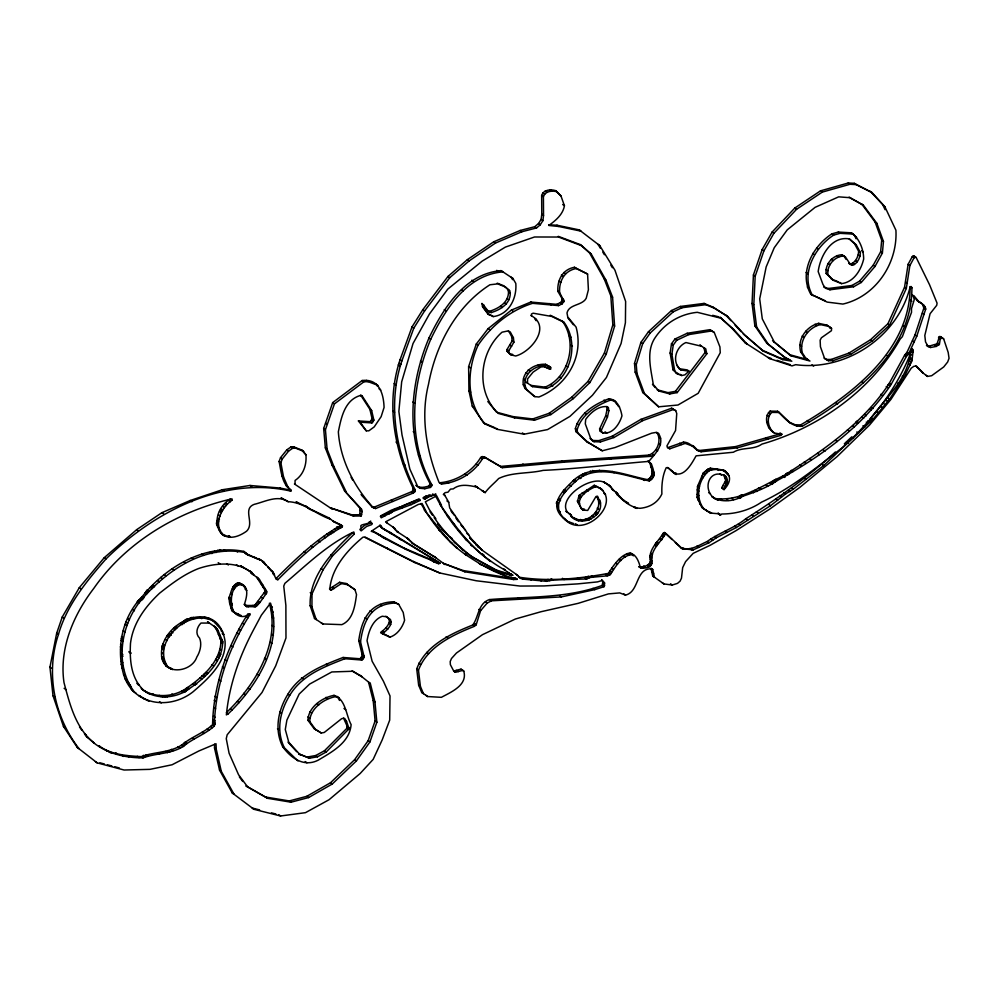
<?xml version="1.0" encoding="UTF-8"?>
<svg xmlns="http://www.w3.org/2000/svg" width="999" height="999" viewBox="0 0 999 999"><rect width="100%" height="100%" fill="white"/><g stroke="black" fill="none" stroke-linecap="round" stroke-linejoin="round"><path stroke-width="1.5" d="M788.948 422.14L795.117 424.725L800.574 424.962C851.323 395.092 910.101 351.348 910.151 286.576L911.912 287.837C911.862 352.61 853.084 396.353 802.334 426.223C791.495 427.422 784.465 417.819 777.547 411.238L770.067 411.138C763.311 417.17 767.045 429.095 774.45 433.054L781.867 434.228L780.681 435.414L737.312 447.864L701.123 451.748C694.33 450.299 691.333 442.095 683.428 442.132L668.056 447.527L669.817 448.788L685.189 443.394L694.193 446.703L698.601 451.223M310.177 605.731C308.803 576.273 332.467 551.685 352.422 532.842L354.195 534.103L332.492 555.881L323.027 569.892L312 593.918L311.938 606.992L316.233 619.58L314.473 618.319L310.177 605.731L311.938 606.992M100.499 746.927L98.739 745.666C110.976 754.732 126.623 755.806 141.346 756.618C154.408 751.748 169.88 752.859 182.118 744.755C191.408 736.9 203.559 733.066 212.575 724.75C213.361 685.726 226.823 646.915 247.952 613.786L249.713 615.047C228.584 648.176 215.122 686.987 214.335 726.011C205.045 734.49 192.607 738.486 183.092 746.565C170.904 754.12 155.894 753.059 143.107 757.879C125 757.854 106.993 753.708 92.682 742.032M228.222 713.835L226.373 714.884C229.27 685.027 239.285 656.793 253.247 630.369L261.376 615.172L270.517 603.109C283.341 644.005 256.968 686.151 228.222 713.835L226.448 712.574C255.045 685.102 280.594 643.98 269.38 603.209M574.325 518.031C586.55 525.724 604.982 509.065 596.628 496.59C610.963 511.213 582.979 530.244 570.691 516.033L576.086 519.293M702.622 508.104L708.016 511.563L701.748 507.28L697.027 497.29L697.514 486.426L703.271 473.026L707.754 469.243L710.464 468.256L723.313 470.042L727.135 473.938M704.382 509.365C694.617 498.513 698.064 478.908 709.515 470.504C724.537 466.271 737.162 475.724 724.025 489.635L721.827 487.837L725.724 480.382L723.688 474.862C729.72 477.947 727.085 485.214 723.588 489.098L724.025 489.635M385.839 616.246L388.673 618.481L389.473 620.691C388.898 625.886 384.465 629.407 380.669 632.504L382.43 633.766C386.226 630.669 390.659 627.147 391.233 621.952L390.447 619.742L386.65 616.758L382.23 616.246C372.565 620.017 368.693 631.268 367.045 640.709L372.14 661.276L383.416 681.206L390.022 695.928L389.697 720.129L382.23 739.809L373.164 759.39L360.177 773.488L329.058 799.724L305.469 812.674L280.582 815.983L253.971 809.315L232.243 792.944L219.518 770.029L214.51 747.989L214.61 744.23M232.243 792.944L234.003 794.205L221.278 771.29L216.271 749.25L216.021 743.743L198.838 750.986L172.065 764.772L150.012 769.355L124.076 770.017L97.178 762.874L95.417 761.613M652.185 453.658L653.945 454.92L650.649 456.343L563.586 462.225L502.272 467.694L486.326 458.329L484.028 457.854L482.43 458.753C473.963 473.026 457.954 482.517 441.57 484.016L439.81 482.754C456.193 481.256 472.202 471.765 480.669 457.492L482.267 456.593L484.565 457.067L500.511 466.433L561.825 460.964L648.888 455.082C657.467 452.085 661.887 440.147 656.842 432.417L658.603 433.678C665.346 444.118 655.119 453.921 648.776 461.413C613.573 464.248 578.583 468.731 543.094 470.379C528.521 473.838 512.287 471.928 498.688 478.509C494.293 483.266 488.886 487.425 485.164 492.632L475.037 485.814L478.209 487.937L476.448 486.675M598.389 497.852L597.514 496.203L595.966 496.54L587.699 510.414L583.254 510.127L581.493 508.866L577.447 501.223L579.333 495.167L594.23 485.277C626.997 497.902 585.526 540.971 564.997 519.555C547.402 505.294 561.688 491.87 573.076 480.819C593.581 461.088 623.801 474.987 647.589 479.645L649.35 480.906C656.493 477.435 653.471 469.592 651.385 464.023L648.776 461.413M583.254 510.127C572.277 499.862 587.137 489.972 595.991 486.525L601.848 489.248M144.093 690.721L141.271 688.411C153.746 699.862 174.8 699.088 188.037 689.51C204.333 678.683 222.752 662.674 222.677 641.383L218.032 630.444L215.709 627.372L207.517 621.815L209.278 623.076L200.986 623.051C196.99 626.997 194.967 633.653 199.563 638.111C202.098 644.055 200.162 651.685 196.828 657.03C192.008 671.515 166.483 675.848 162.025 658.741C155.082 623.563 218.044 594.093 225.075 641.383C226.461 662.637 207.879 678.983 193.057 691.795C169.143 710.651 132.63 704.969 123.551 674.3C115.946 647.602 122.402 616.558 142.195 596.628C165.971 566.87 204.658 543.656 243.843 551.386L247.652 554.857L261.076 560.289L245.891 553.596L243.843 551.386M132.318 690.484L134.078 691.745C114.76 665.384 120.417 627.06 139.685 601.885C165.222 571.44 203.796 544.118 245.604 552.647L246.029 553.071M290.734 491.096L288.973 489.835L279.995 488.036L250 485.477L222.29 489.747L190.197 500.499L161.925 512.662L136.663 529.67L104.283 557.642L79.283 587.712L62.25 617.032L56.693 633.166L49.95 667.145L52.997 695.691L63.436 726.348L77.26 747.414L79.021 748.676C54.158 716.733 45.492 673.051 58.454 634.427C66.746 605.269 86.451 581.318 106.044 558.903C153.359 512.262 222.827 475.674 290.734 491.096L291.271 490.472C281.905 484.24 281.156 471.503 279.096 461.476L280.544 457.654L286.838 449.825L290.821 447.053L293.469 446.74L301.973 450.137L305.931 454.77C306.78 464.66 303.596 474.725 295.08 480.444L295.017 484.353M251.873 572.415L250.112 571.153L253.921 575.199C240.534 560.539 215.959 562.599 198.514 568.556C184.116 574.188 171.691 583.641 159.565 593.219C145.267 606.655 132.929 623.176 130.494 643.381C129.62 659.365 130.707 677.359 143.032 689.672M168.344 667.519C150.212 642.981 188.287 607.18 213.549 621.203L211.788 619.942M362.038 495.716L372.04 506.98L373.838 507.292L411.6 491.72L412.974 490.571L413.224 488.324C393.668 448.863 385.939 402.01 400.075 359.727L412.013 326.923L422.827 309.678L447.977 276.461L467.407 259.615L493.718 241.808L520.129 230.482L534.79 226.686L538.498 223.551L541.158 219.355L541.77 214.198L541.658 195.492C543.381 189.748 550.686 189.023 555.594 190.647L560.976 195.966L564.435 205.744C562.974 214.46 555.631 220.567 548.826 225.462L558.728 226.486L580.981 231.144L579.22 229.882L556.967 225.225L548.613 224.812M372.04 506.98L375.612 508.553L413.361 492.982L414.735 491.833L414.985 489.585C395.429 450.124 387.699 403.271 401.835 360.989L413.773 328.184L424.587 310.939L449.737 277.722L469.168 260.876L495.479 243.069L521.89 231.743L536.55 227.947L540.259 224.812L542.919 220.617L543.531 215.459L543.419 196.753C545.142 191.009 552.447 190.285 557.367 191.908M639.035 566.758C644.68 567.27 652.747 564.91 649.874 557.454C650.361 547.352 658.766 540.971 663.486 532.954L664.46 532.492L666.221 533.753L682.467 548.851L693.418 549.775L708.89 542.807L716.445 537.712L736.388 527.497L770.454 505.731L785.701 493.868L793.156 489.285L823.75 465.522L872.926 419.33L889.585 399.163L904.045 377.372L911.95 360.751L913.198 350.387L912.312 348.788C898.151 387.487 872.102 420.891 841.633 448.201C816.358 467.719 790.446 488.711 761.463 502.185C750.012 510.027 735.813 513.998 721.84 514.01L719.929 514.922L718.006 513.124L720.803 514.947M638.673 566.595C642.819 569.929 653.146 567.694 651.935 560.889C650.274 550.124 660.401 542.607 665.247 534.215L666.221 533.753M579.22 229.882L599.75 245.592L614.972 270.279L625.636 301.486L625.411 322.727L621.103 343.469L606.418 377.485L592.482 395.217L569.929 416.396L547.577 429.582L524.138 434.19L497.589 429.395L485.352 424.138L483.591 422.877L472.265 406.094L468.943 390.821L468.618 366.658L476.286 344.031L488.174 328.596L511.5 310.027L530.819 302.06L556.78 304.345L560.451 302.572L561.85 301.049L561.938 298.376L557.842 291.246C557.217 279.995 562.524 269.493 574.425 267.27L587.587 274.038L588.399 289.76L586.213 298.264C582.08 305.844 569.093 303.921 566.995 312.974L567.719 316.87L576.098 327.135C584.203 357.03 566.733 385.676 538.923 397.003L534.877 396.64L533.116 395.379L524.925 388.311L523.289 384.727C521.316 372.065 533.978 363.411 545.491 364.298L550.649 367.332L550.836 369.043L543.931 366.745L540.809 366.983L533.116 372.103L527.609 378.833L527.447 383.054L525.686 381.793M534.877 396.64L526.685 389.573L525.049 385.989C523.076 373.326 535.739 364.672 547.252 365.559L550.649 367.332M743.194 333.916L763.561 351.286L782.766 359.628L791.832 361.226L784.54 357.28L766.645 343.044L754.869 325.786L752.047 303.459L753.421 274.975L762.15 249.575L772.127 232.043L794.829 208.017L820.504 190.859L848.188 183.017L854.282 183.329L872.015 192.57L884.914 206.83L895.916 230.22C897.776 263.299 875.786 296.428 842.894 304.071L827.16 302.098L810.826 294.268C798.476 272.852 812.774 246.141 831.88 233.866L838.311 232.068L851.373 232.817C859.49 238.549 863.648 249.388 863.673 259.078C861.001 270.117 853.808 282.205 841.495 283.629L833.041 280.207L826.173 273.439C824.887 264.36 832.654 255.12 841.82 254.77L845.379 256.905L850.436 264.46L852.509 265.284C857.567 263.586 860.164 257.63 860.401 252.61L856.28 244.905L849.562 238.948C831.305 235.552 820.191 256.131 818.181 271.566L822.951 284.428L825.411 288.249L830.019 289.76L853.621 286.763L861.275 282.455L874.999 266.458L882.392 253.072L883.453 241.433L876.885 223.364L863.386 205.207L849.125 197.09M786.3 358.541L768.406 344.305L756.63 327.048L753.808 304.72L755.182 276.236L763.91 250.836L773.888 233.304L796.59 209.278L822.264 192.12L849.949 184.278L856.043 184.59L872.015 192.57M871.615 420.616L869.854 419.355C884.864 399.138 907.03 379.982 910.401 353.996L912.162 355.257M715.346 498.576C740.384 501.535 761.787 485.726 783.541 475.724C823.201 450.474 863.298 423.214 889.36 383.191L904.595 355.232L906.967 352.385L915.009 334.952L923.85 308.117L922.564 304.308L925.149 306.868L925.611 309.378L916.77 336.213L908.728 353.646L906.355 356.493L891.12 384.453C862.999 426.123 821.028 456.68 777.397 480.457C766.857 487.787 754.395 492.32 742.245 496.441C733.878 501.523 720.054 502.859 711.912 496.553L717.107 499.837M774.45 433.054C768.206 428.696 765.671 417.744 771.827 412.4L779.307 412.5L790.721 423.401M265.734 564.86L262.15 560.851L272.777 571.853L276.174 579.258L277.884 579.72C297.165 560.427 318.069 540.309 341.908 527.172L342.47 525.986L334.79 522.327L328.783 517.957L330.557 519.218C315.921 514.398 304.096 502.31 288.199 501.698C277.734 494.567 264.922 501.823 254.245 504.345C241.97 508.841 255.07 523.151 246.578 531.206C217.62 551.735 205.919 514.473 230.157 499.075L231.918 500.337L232.005 498.851C177.697 511.201 125.899 542.145 93.781 588.411C73.464 614.847 59.016 648.601 63.998 682.579C69.855 704.52 75.749 728.521 94.443 743.293L86.314 736.425L88.074 737.687M224.75 536.013C211.988 526.411 221.104 507.542 231.918 500.337M823.651 286.988L828.258 288.499L851.86 285.502L859.515 281.194L873.238 265.197L880.631 251.81L881.692 240.172L875.124 222.103L861.625 203.946M850.436 264.46L848.675 263.199L850.748 264.023C855.806 262.325 858.403 256.368 858.641 251.348L854.52 243.644L848.913 238.674M566.758 520.816C549.163 506.555 563.448 493.131 574.837 482.08C595.342 462.35 625.561 476.248 649.35 480.906M647.589 479.645C654.732 476.173 651.71 468.331 649.625 462.762L647.889 461.014M485.352 424.138C465.909 402.897 466.595 370.242 478.046 345.292C491.108 325.936 510.177 310.377 532.579 303.321L558.541 305.607L562.212 303.833L564.01 301.149L559.602 292.507C558.978 281.256 564.285 270.754 576.186 268.531L587.587 274.038M344.493 490.721L361.526 509.215L362.175 511.575L361.076 515.996L353.521 516.046L330.344 507.842L351.76 514.785L359.315 514.735L360.002 513.548L359.752 507.954L344.493 490.721L332.068 465.197L325.349 447.914L323.664 428.509L332.679 402.609L362.187 380.507C379.158 378.546 383.566 393.456 384.078 407.43L381.143 416.645L374.213 426.898L368.843 430.831L366.246 430.819L358.416 420.941L370.192 421.653L371.953 422.914L373.876 420.129L371.678 410.651L362.337 396.241L360.577 394.98L369.917 409.39L372.115 418.868L370.192 421.653M142.333 689.46C155.619 698.738 175 696.94 187.637 687.462C203.284 676.51 221.116 660.926 220.916 640.122L216.271 629.183L213.948 626.111L215.709 627.372M309.528 758.204L298.639 753.82L309.528 758.204L317.495 756.792L326.261 751.972L349.076 728.708L346.528 721.353L344.742 718.531L343.531 718.181L341.571 718.743L324.25 732.467L321.266 733.004L313.948 728.458L307.979 720.291C308.154 707.304 322.202 697.489 334.003 695.354C345.679 698.863 346.066 715.446 351.124 724.612C349.625 742.657 331.968 751.91 318.219 760.164C303.933 767.507 290.771 758.066 282.605 746.528C274.101 729.307 278.246 709.939 287.937 694.168C299.887 674.1 322.327 665.546 343.094 657.467L360.027 658.766L361.788 660.027L362.687 659.44L364.123 656.855L360.527 641.795C363.461 620.192 371.703 603.771 395.492 603.021L398.676 604.295L403.221 612.462L404.595 620.204C402.485 627.409 397.202 634.865 389.847 637.162L382.43 633.766M297.939 760.951L284.365 747.789C275.861 730.569 280.007 711.201 289.698 695.429C301.648 675.361 324.088 666.808 344.855 658.728L361.788 660.027M824.15 358.067L826.648 359.453L831.131 359.465L848.863 353.122L870.516 339.735L887.911 323.751L904.557 287.213L908.103 264.323L912.287 256.593L913.823 255.756L916.183 257.517L929.557 284.752L937.074 303.159L936.712 305.332L930.081 313.736L924.812 335.464L925.536 341.933L928.208 346.591L930.593 347.502L936.338 346.403L939.41 344.243L940.221 339.161L942.094 337.762L943.68 338.936L948.188 352.41L949.05 358.279L947.664 362L943.718 366.958L931.667 375.711L927.559 376.423L925.798 375.162M773.738 341.708L791.046 355.844L809.977 361.051L804.47 357.567L800.636 351.785C797.165 339.248 806.493 326.323 818.606 323.339L826.822 325.1L831.555 328.359L831.455 330.681L821.403 337.774L820.142 340.184L820.441 346.79L824.662 358.641L828.421 360.714L832.891 360.726L850.624 354.383L872.277 340.996L889.672 325.012L906.318 288.474L909.864 265.584L914.048 257.854L915.047 257.055L916.183 257.517M676.81 365.159L679.283 368.718L687.25 369.917L689.01 371.178L684.902 374.862L681.705 375.524L677.347 373.901L672.989 369.742L670.129 353.034L671.49 343.831L674.962 339.023L687.112 333.304L709.889 329.682L714.26 332.467L719.929 346.915L720.254 352.722L698.176 393.306L677.984 405.02L658.628 406.805L642.719 392.395L635.189 372.14L634.502 363.374L640.921 342.395L648.476 331.705L671.49 310.539L680.319 306.456L704.095 303.409L712.936 307.118L727.597 316.421L744.954 335.177L763.561 351.286M677.347 373.901L674.75 371.004L671.89 354.295L673.251 345.092L676.723 340.284L688.873 334.565L711.65 330.944L714.26 332.467M928.208 346.591L926.448 345.329L928.833 346.241L937.012 343.843L939.51 336.551L942.094 337.762M530.968 315.509C551.885 326.798 530.869 352.06 515.671 355.994L510.976 354.87L508.866 352.535L508.778 350.799L513.898 342.182L513.424 337.824L510.239 331.918L507.417 331.044L502.01 332.205C479.095 352.435 475.449 391.995 498.326 413.436L514.685 417.857L534.502 420.204L550.849 414.585L573.351 398.589L589.835 382.617L606.181 354.295L614.61 326.074L612.574 297.153L606.018 280.269L591.271 254.121L581.855 245.791L558.553 237.038L534.527 236.988L505.394 247.09L482.117 261.151L447.714 289.186L429.483 313.936L413.049 343.469L401.673 381.805L398.863 411.426L402.023 434.977L409.865 469.105L417.707 486.55L415.934 485.289L420.167 488.286L424.85 488.711L430.507 487.412L431.955 485.089L430.194 483.828C405.332 438.798 409.503 384.178 428.958 338.037C443.269 308.391 464.972 273.551 501.048 270.629L512.924 278.459L515.796 283.416C517.045 298.052 509.128 314.598 493.256 316.583L487.862 313.998L482.517 306.568L481.993 303.496L489.11 312.15L491.321 312.575C500.561 309.59 510.352 303.908 510.277 292.919L509.615 290.697L505.594 287.063L497.677 283.878L489.91 284.777C455.706 306.681 435.714 345.304 428.484 384.378C420.267 417.395 426.635 451.386 439.073 482.467L441.57 484.016M431.955 485.089C407.105 440.059 411.276 385.439 430.719 339.298C445.03 309.653 466.733 274.812 502.809 271.89L501.048 270.629M249.713 615.047L250 613.673C237.063 623.863 225.175 604.432 230.607 593.269C231.431 589.398 234.728 581.73 239.86 583.229C249.463 586.313 246.915 596.278 244.693 603.446L246.503 606.618L255.594 606.73L259.877 602.509L266.571 593.106L266.383 590.821L259.49 579.607L256.556 577.047L264.623 589.56L264.81 591.845L255.444 604.432L253.833 605.469L245.205 605.481L246.965 606.743M235.215 613.261C227.959 606.868 230.944 578.496 244.218 586.088M601.123 431.718L599.825 430.669L599.612 428.883L605.706 415.759L607.08 409.503L606.655 406.581L608.416 407.842L608.841 410.764L607.467 417.02L601.373 430.144L601.598 431.93L602.884 432.979C612.774 434.428 619.555 424.051 621.965 415.809C620.691 408.616 617.494 399.375 608.903 398.763C594.979 403.833 579.432 413.399 575.374 428.671L575.849 431.468L586.638 441.558L602.272 450.774L615.059 447.527L651.66 433.179L656.243 432.38L658.603 433.678M487.35 310.889L489.56 311.313C498.801 308.329 508.591 302.647 508.516 291.658L507.854 289.435L503.833 285.801L497.24 283.154M562.362 321.166L564.135 322.427C579.532 343.331 570.991 378.658 546.84 388.399L532.529 386.638L530.769 385.377L545.079 387.137C569.23 377.397 577.772 342.07 562.362 321.166L550.224 315.234M369.106 521.953L370.367 522.34L369.855 523.389L364.86 525.187L359.965 529.32M370.367 522.34L372.127 523.601L371.616 524.65L366.621 526.448L361.213 530.844L360.364 530.257L361.388 527.634L360.851 526.698C359.315 523.726 369.355 524.862 370.704 521.041M806.23 358.828L802.397 353.047C798.938 340.509 808.253 327.585 820.366 324.6L828.583 326.361L831.555 328.359M360.027 658.766L362.362 655.594L358.766 640.534C361.7 618.943 369.942 602.509 393.731 601.76L398.676 604.295M420.167 488.286L418.406 487.025L423.089 487.45L428.733 486.151L430.194 483.828M588.399 442.819L577.609 432.729L577.135 429.932C581.193 414.66 596.74 405.094 610.664 400.025L615.659 401.511M487.799 401.511L496.565 412.187L512.924 416.595L532.742 418.943L549.088 413.324L571.59 397.327L588.074 381.356L604.42 353.034L612.849 324.812L610.814 295.891L604.258 279.008L589.51 252.872L580.094 244.53L558.254 236.326M658.628 406.805L644.48 393.656L636.95 373.401L636.263 364.635L642.682 343.656L650.237 332.967L673.251 311.8L682.08 307.717L705.856 304.67L714.697 308.379L727.597 316.421M314.473 618.319L322.902 623.963L341.82 624.65C353.296 619.817 354.982 605.444 356.531 594.642L354.982 589.697L347.864 584.765L341.346 583.566L331.231 590.172L329.795 589.41C331.406 568.206 347.14 550.312 362.974 537.175L364.285 537.062L414.685 562.512L439.735 572.964L476.198 580.756L519.992 586.051L544.068 585.938L577.809 583.878L597.452 581.905L602.397 580.419L604.62 583.041L603.958 586.7L594.742 589.635L561.363 596.915L491.358 600.824L487.112 603.146L480.594 610.689L476.261 624.525L474.425 626.311C452.647 635.014 427.185 646.703 418.469 670.217L420.417 686.438L423.451 693.668L421.69 692.407L418.656 685.177L416.708 668.955C425.412 645.441 450.886 633.753 472.664 625.049C478.796 617.345 477.872 603.196 489.597 599.562C527.347 596.465 566.046 598.613 602.197 585.439L602.859 581.78L601.635 579.595M346.253 491.983L333.828 466.458L327.11 449.175L325.424 429.77L334.44 403.871L363.948 381.768L368.156 381.68L377.922 385.339M812.587 295.529C800.236 274.113 814.535 247.402 833.641 235.127L840.072 233.329L853.146 234.078M265.921 797.077L289.26 800.936L306.83 796.303L330.494 782.754L354.645 759.652L368.181 740.646L375.1 720.953L373.201 700.586L368.569 682.23L370.329 683.491L374.962 701.847L376.86 722.215L369.942 741.907L356.406 760.913L332.267 784.015L308.591 797.564L291.021 802.197L267.682 798.338L246.166 786.038L267.682 798.338M833.041 280.207L827.934 274.7C826.66 265.622 834.415 256.381 843.581 256.031L845.379 256.905M315.709 729.72L309.74 721.553C309.915 708.566 323.963 698.751 335.764 696.615L339.086 697.714M291.271 490.472L287.987 487.137L283.541 476.985L280.856 462.737L282.305 458.916L288.599 451.086L292.582 448.314L295.229 448.002L303.733 451.398M277.884 579.72L276.124 578.458C295.404 559.165 316.308 539.048 340.147 525.911L340.709 524.725L333.017 521.066L334.79 522.327M307.767 756.942L315.734 755.531L324.5 750.711L346.915 728.283L347.24 726.373L343.581 718.219M519.118 577.21C548.726 581.818 579.445 578.771 608.541 573.339C617.257 558.379 633.741 540.222 640.446 567.857M516.346 574.4L520.491 578.259L523.026 579.133L546.628 581.318L552.922 579.994L586.226 578.97L590.084 577.472L607.28 575.824L610.302 574.6C615.484 566.758 622.539 554.058 633.154 554.77M510.976 354.87L507.105 351.273L507.017 349.538L512.137 340.921L511.663 336.563L508.479 330.657M668.056 392.657L675.411 391.333L705.107 352.46L703.87 347.689L705.631 348.951L706.867 353.721L677.172 392.595L669.817 393.918L658.94 391.034L657.18 389.772L668.056 392.657L669.817 393.918M288.973 489.835L289.51 489.21M696.84 449.975L699.362 450.487L735.551 446.603L778.92 434.153L780.107 432.967L781.867 434.228M844.33 443.831L851.697 436.888L853.458 438.149M675.287 542.557L680.706 547.589C690.334 551.535 698.688 545.154 707.13 541.545C719.268 532.617 734.128 528.246 745.878 518.693C777.334 498.751 807.754 477.122 835.389 451.998M380.669 515.934L391.72 509.965L393.481 511.226L411.288 504.595L420.154 500.437L419.493 499.125C406.318 504.507 393.219 510.077 380.369 516.346L381.231 517.807L393.481 511.226M331.231 590.172L329.47 588.911L339.585 582.305L346.104 583.503L354.982 589.697M424.75 499.15L422.989 497.889L426.448 495.791L428.209 497.052L436.039 494.155L426.598 496.59L423.526 498.251L424.75 499.15L428.209 497.052M590.072 438.374L592.295 440.459L598.738 440.634L612.125 436.276L640.946 419.355L671.64 408.216L675.736 410.676L676.748 413.598L675.561 430.519L666.945 445.841L667.482 447.739L669.817 448.788M592.295 440.459L594.055 441.72L600.499 441.895L613.886 437.537L642.707 420.616L673.413 409.478L675.736 410.676M401.386 506.356L418.394 499.175L420.154 500.437M393.107 509.44L400.025 506.868L401.785 508.129M652.734 575.998L654.495 577.26L652.722 569.467L650.961 568.206L652.734 575.998L663.96 583.94L672.252 585.027L677.509 583.379L680.069 581.156L681.48 578.159L682.667 567.632L685.589 561.625L693.169 553.346L710.064 545.329L736.001 530.656L769.692 509.128L799.912 487.312L837.125 456.58L869.555 425.037L890.908 399.425L911.275 368.119L913.948 366.258L916.495 366.208L923.363 373.189L915.721 365.946M463.773 671.091L462.762 670.416L455.419 672.252L453.658 670.991L461.001 669.155L463.773 671.091C467.857 685.127 451.248 692.007 441.371 697.327L427.634 696.54L421.69 692.407M471.94 556.718L496.053 569.929L509.527 574.3L510.988 573.938L512.749 575.199L511.288 575.561L497.814 571.191L473.701 557.979C461.488 550.312 452.372 539.385 442.12 529.57M455.419 672.252L453.808 671.203L450.374 664.672L450.199 661.55L451.486 658.516L456.468 653.009L482.442 634.702L515.422 618.993L541.021 611.725L578.146 603.346L608.428 593.893L619.717 592.907L625.499 595.104C639.372 591.858 635.426 568.456 651.148 568.793L652.722 569.467M745.154 342.782L746.915 344.031L733.528 329.295L719.804 317.108L731.755 328.034L745.154 342.782L769.892 358.691L791.982 365.909L795.691 364.685C846.053 371.491 897.976 336.638 910.089 287.013L911.238 286.538L911.912 287.837M429.645 559.353L440.234 563.336L438.511 563.673L434.153 562.037L429.558 558.928L404.495 548.289L371.753 530.644C390.584 542.27 410.527 552.235 431.318 560.189L431.406 560.614M229.383 537.3L227.622 536.038L229.658 535.988M667.582 467.457L674.075 473.176L676.148 473.101M674.075 473.176C684.24 477.797 691.795 463.411 696.091 455.844L733.328 452.247C742.032 446.878 753.583 450.124 761.95 444.093C818.381 427.909 871.29 390.684 900.136 339.111L902.359 336.663L911.525 312.325L911.475 308.654L914.272 299.6L913.298 296.278L914.06 295.904L919.055 301.898L921.765 303.571L917.294 300.637L912.299 294.643M511.9 578.271L515.347 578.084L517.12 579.345L513.661 579.532L464.922 571.803L443.356 563.361L463.161 570.541L511.9 578.271L513.661 579.532M626.835 502.335L628.596 503.596L622.302 499.163L615.396 491.783C620.928 499.438 630.369 507.704 639.947 508.316C649.65 507.405 657.729 502.784 661.875 493.993C661.588 485.189 662.362 475.599 666.271 467.657L668.231 467.769L675.836 474.438M718.169 513.661L719.043 513.686M706.256 510.302L710.439 513.086L719.38 513.823L719.929 514.922M358.416 420.941L360.177 422.202L371.953 422.914M714.747 498.676C701.648 489.547 709.153 467.17 725.449 476.123M171.541 669.205L169.78 667.944L171.279 668.381M679.283 368.718L681.043 369.98L689.01 371.178M370.229 521.715L372.127 523.601M761.8 350.025L781.006 358.366L790.072 359.965L784.54 357.28M583.104 508.941L584.565 509.215M373.514 531.905L371.253 531.343L380.369 525.149L382.854 528.621L440.234 563.336M420.966 503.521C432.317 523.588 447.477 542.057 466.533 555.344L464.772 554.083C480.669 564.71 497.864 575.287 516.87 578.696L517.12 579.345M476.81 487.075C469.055 485.364 460.015 483.504 453.221 488.898L450.499 489.123L447.977 492.195L445.092 492.657L443.956 493.868L448.713 502.222L449.687 507.942L471.428 538.923L482.355 550.362L475.924 544.642L477.697 545.904M509.215 353.609L512.737 354.458M362.337 396.241L359.877 395.629C344.53 400.374 341.071 418.169 338.349 431.843C340.284 460.364 354.533 487.524 373.801 508.241M712.674 315.322L718.381 316.745M721.565 318.369L697.314 312.312C679.395 314.098 663.935 323.751 654.308 338.948C646.078 352.647 651.061 369.742 653.296 384.565L658.94 391.034M259.603 809.902L252.21 808.054L253.971 809.315M271.428 812.874L275.861 813.985M99.9 762.799L104.383 763.985M107.368 764.784L111.851 765.971M114.848 766.77L119.331 767.956M789.285 354.583L808.216 359.79L804.47 357.567M771.078 358.391L768.131 357.43L769.892 358.691M776.972 360.314L790.221 364.647M487.862 313.998L490.284 314.872M569.667 522.115L573.738 523.601M511.026 574.575L507.554 572.265L512.749 575.199M675.586 372.639L678.483 373.726M831.28 278.946L838.323 281.793M307.317 507.08L296.079 501.773L297.839 503.034M483.591 422.877L494.468 427.547M543.331 365.996L549.725 369.28M232.43 611.326L241.134 615.509M481.093 564.86L479.333 563.611L504.42 575.299M140.684 696.728L138.923 695.466L147.515 700.561M810.826 294.268L825.386 300.836M380.669 632.504L386.85 635.339M169.38 667.707L166.046 665.908M281.693 498.201L288.199 501.698M305.557 505.819L312.075 510.464M564.135 322.427L551.985 316.496L533.104 313.199L531.456 314.048L531.48 315.834M365.197 537.137L411.538 560.539M381.456 526.585L379.682 525.324L381.094 527.36L390.422 532.779M242.257 566.995L240.497 565.734L250.162 571.428M863.386 205.207L849.637 197.677L838.685 196.84L815.084 207.355L787.224 229.882L774.25 247.727L766.158 266.933L759.702 298.863L762.287 318.893L774.3 341.983L791.046 355.844M586.638 441.558L602.272 450.774M352.147 670.779L362.013 676.71L352.547 671.266L331.793 671.965L309.628 684.09L299.176 694.055L286.888 720.117L285.289 729.52L288.811 742.357L300.399 755.082M313.948 728.458L321.266 733.004M388.661 531.518L438.461 562.075M435.589 495.904C451.261 526.573 474.925 553.533 505.244 570.204L503.484 568.943L509.315 573.526M411.838 542.819L435.714 557.642L413.598 544.08L407.155 538.036L413.598 544.08M608.241 484.715L604.045 482.13L610.014 485.976L613.836 490.634L608.241 484.715L610.014 485.976M564.997 519.555L570.079 522.877M408.916 539.298L396.441 531.168L398.201 532.43L392.994 527.035L395.579 530.132M332.118 509.103L294.418 483.978M259.315 559.028L263.911 562.112M705.631 348.951L699.75 344.992L701.51 346.253L685.926 342.545C675.724 346.815 671.203 362.462 681.043 369.98M385.626 522.027L394.755 528.296M526.96 382.679L532.529 386.638M480.594 549.1L518.106 575.661M252.16 573.938L258.316 578.309M854.282 183.329L856.043 184.59M870.254 191.308L884.914 206.83M848.188 183.017L849.949 184.278M875.124 222.103L876.885 223.364M913.286 255.794L915.047 257.055M820.504 190.859L822.264 192.12M912.287 256.593L914.048 257.854M881.692 240.172L883.453 241.433M908.103 264.323L909.864 265.584M880.631 251.81L882.392 253.072M851.373 232.817L856.605 237.337M838.311 232.068L840.072 233.329M854.52 243.644L856.28 244.905M861.588 250.687L863.348 251.948M905.631 282.118L907.392 283.379M858.641 251.348L860.401 252.61M831.88 233.866L833.641 235.127M794.829 208.017L796.59 209.278M904.557 287.213L906.318 288.474M873.238 265.197L874.999 266.458M858.303 254.832L860.064 256.094M917.294 300.637L919.055 301.898M923.388 305.607L925.149 306.868M923.788 306.693L925.549 307.954M923.888 307.517L925.648 308.778M923.85 308.117L925.611 309.378M855.506 260.527L857.267 261.788M910.114 299.987L911.875 301.248M841.82 254.77L843.581 256.031M852.721 263.274L854.482 264.535M922.402 313.174L924.162 314.435M850.748 264.023L852.509 265.284M836.987 255.607L838.748 256.868M816.608 247.839L818.368 249.101M943.68 338.936L940.334 336.501M939.51 336.551L941.27 337.812M831.33 259.29L833.091 260.552M938.885 337L940.646 338.261M859.515 281.194L861.275 282.455M938.448 337.899L940.221 339.161M828.159 263.436L829.932 264.698M812.674 253.409L814.435 254.67M937.649 342.982L939.41 344.243M937.012 343.843L938.773 345.105M851.86 285.502L853.621 286.763M934.577 345.142L936.338 346.403M825.961 269.58L827.721 270.841M903.146 325.612L904.907 326.873M772.127 232.043L773.888 233.304M915.009 334.952L916.77 336.213M839.734 282.367L841.495 283.629M928.833 346.241L930.593 347.502M826.173 273.439L827.934 274.7M912.499 340.784L914.26 342.045M887.911 323.751L889.672 325.012M806.043 272.502L807.804 273.763M828.258 288.499L830.019 289.76M911.438 349.126L913.198 350.387M911.35 350.025L913.111 351.286M911.038 351.111L912.799 352.372M906.967 352.385L908.728 353.646M762.15 249.575L763.91 250.836M906.667 352.884L908.428 354.146M905.918 353.821L907.691 355.082M910.164 357.58L911.925 358.841M904.595 355.232L906.355 356.493M910.189 359.49L911.95 360.751M807.279 287.05L809.04 288.311M909.652 361.313L911.413 362.575M908.603 363.648L910.364 364.91M870.516 339.735L872.277 340.996M886.488 355.144L888.248 356.406M902.284 376.111L904.045 377.372M826.822 325.1L828.583 326.361M753.421 274.975L755.182 276.236M818.606 323.339L820.366 324.6M897.964 382.892L899.724 384.153M815.009 324.25L816.77 325.512M848.863 353.122L850.624 354.383M889.36 383.191L891.12 384.453M888.036 384.59L889.809 385.851M886.225 386.476L887.986 387.737M805.694 331.243L807.454 332.505M802.16 336.051L803.92 337.312M887.824 397.902L889.585 399.163M880.643 394.343L882.404 395.604M831.131 359.465L832.891 360.726M861.787 381.568L863.548 382.829M752.047 303.459L753.808 304.72M885.951 400.199L887.711 401.461M826.648 359.453L828.421 360.714M882.891 403.047L884.652 404.308M799.862 344.967L801.623 346.228M880.381 406.031L882.154 407.292M800.636 351.785L802.397 353.047M811.912 364.86L813.673 366.121M871.29 407.305L873.051 408.566M876.398 411.263L878.158 412.525M754.869 325.786L756.63 327.048M869.58 409.041L871.34 410.302M772.539 340.721L774.3 341.983M560.976 195.966L555.594 190.647M766.645 343.044L768.406 344.305M871.165 418.069L872.926 419.33M864.61 414.473L866.383 415.734M550.187 189.735L551.947 190.996M712.936 307.118L714.697 308.379M781.006 358.366L782.766 359.628M704.095 303.409L705.856 304.67M867.844 420.841L869.605 422.102M861.9 417.058L863.66 418.319M545.192 191.046L546.952 192.308M562.674 204.483L564.435 205.744M866.27 422.102L868.031 423.364M542.869 192.982L544.63 194.243M731.755 328.034L733.528 329.295M835.851 402.747L837.612 404.008M541.658 195.492L543.419 196.753M856.593 421.228L858.353 422.49M862.961 425.774L864.722 427.035M855.668 422.102L857.442 423.364M852.622 425.599L854.395 426.86M599.75 245.592L597.989 244.33L600.387 248.227M856.83 431.993L858.591 433.254M680.319 306.456L682.08 307.717M709.889 329.682L711.65 330.944M847.464 429.72L849.225 430.981M541.77 214.198L543.531 215.459M556.967 225.225L558.728 226.486M580.094 244.53L581.855 245.791M671.49 310.539L673.251 311.8M589.51 252.872L591.271 254.121M541.158 219.355L542.919 220.617M846.565 441.783L848.326 443.044M538.498 223.551L540.259 224.812M687.112 333.304L688.873 334.565M835.426 440.247L837.199 441.508M807.279 420.492L809.04 421.753M534.79 226.686L536.55 227.947M604.258 279.008L606.018 280.269M705.107 352.46L706.867 353.721M800.574 424.962L802.334 426.223M777.547 411.238L779.307 412.5M795.117 424.725L796.877 425.986M674.962 339.023L676.723 340.284M574.425 267.27L576.186 268.531M520.129 230.482L521.89 231.743M610.814 295.891L612.574 297.153M770.067 411.138L771.827 412.4M823.313 449.887L825.074 451.148M768.468 412.537L770.229 413.798M671.49 343.831L673.251 345.092M767.157 415.134L768.918 416.396M648.476 331.705L650.237 332.967M817.607 453.371L819.367 454.632M563.873 272.515L565.634 273.776M561.401 275L563.161 276.261M670.129 353.034L671.89 354.295M766.62 422.077L768.381 423.339M821.99 464.26L823.75 465.522M778.92 434.153L780.681 435.414M768.531 427.422L770.291 428.683M809.64 458.454L811.4 459.715M559.09 281.119L560.851 282.38M640.921 342.395L642.682 343.656M612.849 324.812L614.61 326.074M804.145 462.137L805.906 463.399M679.944 374.263L681.705 375.524M672.989 369.742L674.75 371.004M493.718 241.808L495.479 243.069M766.071 437.774L767.831 439.036M557.842 291.246L559.602 292.507M799.625 464.997L801.385 466.258M561.938 298.376L563.698 299.638M562.25 299.887L564.01 301.149M561.85 301.049L563.611 302.31M560.451 302.572L562.212 303.833M804.008 478.046L805.768 479.308M791.27 470.354L793.031 471.615M556.78 304.345L558.541 305.607M675.411 391.333L677.172 392.595M634.502 363.374L636.263 364.635M787.15 472.789L788.91 474.05M549.325 303.559L551.086 304.82M512.924 278.459L511.163 277.198L512.599 279.67M785.963 473.801L787.724 475.062M496.728 270.354L498.489 271.616M783.541 475.724L785.301 476.985M782.579 476.211L784.34 477.472M635.189 372.14L636.95 373.401M735.551 446.603L737.312 447.864M604.42 353.034L606.181 354.295M791.395 488.024L793.156 489.285M530.819 302.06L532.579 303.321M775.636 479.195L777.397 480.457M467.407 259.615L469.168 260.876M774.237 479.92L775.998 481.181M507.854 289.435L509.615 290.697M788.223 490.322L789.984 491.583M773.338 480.669L775.099 481.93M671.64 408.216L673.413 409.478M508.516 291.658L510.277 292.919M569.318 336.039L571.078 337.3M771.54 482.255L773.301 483.516M783.94 492.607L785.701 493.868M770.179 483.129L771.94 484.39M642.719 392.395L644.48 393.656M506.968 298.626L508.728 299.887M536.475 319.58L534.715 318.319L536.076 320.679M766.058 484.815L767.819 486.076M570.654 345.13L572.415 346.391M779.844 495.591L781.605 496.853M504.657 302.922L506.418 304.183M471.803 280.232L473.563 281.493M511.5 310.027L513.261 311.288M775.848 499.113L777.609 500.374M759.078 487.712L760.851 488.973M758.366 488.124L760.127 489.385M500.412 306.281L502.172 307.542M692.432 445.442L694.193 446.703M755.057 490.259L756.817 491.52M699.362 450.487L701.123 451.748M724.188 470.367L726.36 471.903M723.313 470.042L725.074 471.303M726.211 472.664L727.971 473.926M683.428 442.132L685.189 443.394M751.822 491.508L753.583 492.769M727.372 474.488L729.133 475.749M768.693 504.47L770.454 505.731M447.977 276.461L449.737 277.722M716.807 469.143L718.568 470.404M679.595 443.294L681.355 444.555M724.312 475.524L726.073 476.785M724.687 476.223L726.448 477.485M719.692 473.838L721.465 475.099M461.538 289.797L463.299 291.059M725.411 478.558L727.172 479.82M710.464 468.256L712.225 469.518M709.777 468.344L711.538 469.605M588.074 381.356L589.835 382.617M640.946 419.355L642.707 420.616M725.736 479.907L727.509 481.168M566.033 365.884L567.794 367.145M489.56 311.313L491.321 312.575M725.724 480.382L727.484 481.643M482.517 306.568L489.622 315.259M708.815 468.681L710.576 469.942M725.574 481.068L727.334 482.33M707.754 469.243L709.515 470.504M608.903 398.763L610.664 400.025M725.099 482.23L726.872 483.491M491.496 315.322L493.256 316.583M617.782 405.669L619.542 406.93M707.042 469.78L708.803 471.041M741.533 494.78L743.306 496.041M724.675 483.091L726.435 484.353M740.484 495.179L742.245 496.441M658.903 436.963L660.664 438.224M739.747 495.854L741.508 497.115M705.331 471.353L707.105 472.614M739.135 496.466L740.896 497.727M723.214 485.164L724.974 486.426M603.945 400.099L605.706 401.361M738.648 496.79L740.409 498.051M703.696 472.577L705.456 473.838M737.574 497.177L739.335 498.426M703.271 473.026L705.032 474.288M511.663 336.563L513.424 337.824M722.002 487.325L723.763 488.586M756.38 511.863L758.141 513.124M702.846 473.676L704.607 474.937M721.827 487.837L723.588 489.098M658.753 443.394L660.514 444.655M545.491 364.298L547.252 365.559M701.585 476.336L703.346 477.597M512.137 340.921L513.898 342.182M731.792 498.376L733.553 499.637M607.08 409.503L608.841 410.764M559.477 376.848L561.238 378.109M751.635 514.822L753.396 516.071M539.223 364.672L540.983 365.934M488.174 328.596L489.935 329.857M726.548 499.163L728.308 500.424M538.261 364.91L540.022 366.171M509.865 344.955L511.625 346.216M655.906 449.65L657.667 450.911M605.706 415.759L607.467 417.02M720.404 498.713L722.165 499.975M745.878 518.693L747.652 519.955M708.678 492.619L710.439 493.881M697.764 485.502L699.525 486.763M716.583 498.888L718.343 500.149M507.017 349.538L508.778 350.799M697.514 486.426L699.288 487.687M571.59 397.327L573.351 398.589M507.105 351.273L508.866 352.535M670.916 470.304L672.677 471.565M550.998 384.89L552.759 386.151M674.512 473.226L676.273 474.488M648.888 455.082L650.649 456.343M697.177 489.872L698.938 491.133M444.243 309.603L446.004 310.864M528.246 369.867L530.019 371.128M584.59 412.887L586.351 414.135M697.127 494.33L698.888 495.591M738.498 523.876L740.259 525.137M525.924 372.627L527.684 373.888M545.079 387.137L546.84 388.399M649.625 462.762L651.385 464.023M612.125 436.276L613.886 437.537M697.027 497.29L698.788 498.551M605.032 431.818L606.805 433.079M599.612 428.883L601.373 430.144M697.714 499.687L699.475 500.949M734.627 526.236L736.388 527.497M650.586 466.958L652.347 468.219M599.825 430.669L602.884 432.979M699.587 503.696L701.348 504.957M476.286 344.031L478.046 345.292M710.102 512.1L711.862 513.361M523.576 378.846L525.337 380.107M652.072 470.816L653.833 472.077M652.185 471.328L653.945 472.589M708.678 511.825L710.439 513.086M701.748 507.28L703.508 508.541M652.285 472.927L654.045 474.188M422.827 309.678L424.587 310.939M652.147 474.05L653.92 475.312M651.96 474.737L653.721 475.986M651.748 475.237L653.508 476.498M651.223 476.073L652.984 477.335M523.289 384.727L525.049 385.989M576.873 423.551L578.646 424.812M598.738 440.634L600.499 441.895M725.074 531.218L726.835 532.479M649.962 477.584L651.723 478.846M524.925 388.311L526.685 389.573M648.626 478.958L650.386 480.219M575.374 428.671L577.135 429.932M642.732 479.208L644.492 480.469M575.849 431.468L577.609 432.729M549.088 413.324L550.849 414.585M609.165 457.954L610.926 459.215M714.685 536.451L716.445 537.712M710.926 539.073L712.687 540.334M428.958 338.037L430.719 339.298M468.618 366.658L470.379 367.919M412.013 326.923L413.773 328.184M612.312 471.478L614.073 472.739M707.13 541.545L708.89 542.807M532.742 418.943L534.502 420.204M599.338 470.229L601.098 471.491M592.532 470.467L594.305 471.728M696.852 546.153L698.613 547.415M590.234 471.066L591.995 472.327M512.924 416.595L514.685 417.857M608.953 485.539L610.714 486.8M615.983 492.482L617.744 493.743M616.258 493.044L618.019 494.305M635.214 507.205L636.975 508.466M616.957 494.692L618.718 495.954M618.681 496.216L620.441 497.477M633.653 506.905L635.414 508.166M691.658 548.513L693.418 549.775M620.541 497.902L622.302 499.163M622.564 499.6L624.325 500.861M690.896 548.663L692.669 549.925M584.702 473.289L586.463 474.55M689.747 548.613L691.508 549.875M468.943 390.821L470.704 392.083M582.592 474.188L584.353 475.449M663.486 532.954L665.247 534.215M561.825 460.964L563.586 462.225M581.518 474.925L583.279 476.186M522.377 432.929L524.138 434.19M603.196 490.709L600.087 487.987M683.154 548.114L684.914 549.375M662.737 534.028L664.497 535.289M420.492 361.101L422.252 362.362M594.23 485.277L595.991 486.525M680.706 547.589L682.467 548.851M662.362 534.565L664.123 535.826M593.606 485.864L595.367 487.125M603.796 493.206L605.556 494.468M579.245 476.948L581.006 478.209M661.513 535.988L663.274 537.25M578.733 477.285L580.494 478.546M660.127 538.461L661.887 539.722M659.565 539.098L661.326 540.359M472.265 406.094L474.026 407.355M574.413 479.582L576.173 480.844M573.663 480.182L575.424 481.443M586.625 489.647L588.386 490.909M573.076 480.819L574.837 482.08M598.064 498.788L599.825 500.049M656.867 541.645L658.628 542.907M598.663 500.337L600.424 501.598M598.826 501.298L600.586 502.559M598.826 501.823L600.586 503.084M656.018 542.644L657.779 543.906M400.075 359.727L401.835 360.989M495.829 428.134L497.589 429.395M598.688 502.597L600.449 503.858M655.419 543.531L657.18 544.792M582.255 492.632L584.015 493.893M654.757 544.917L656.518 546.178M399.3 363.161L401.061 364.423M569.505 484.952L571.266 486.213M398.251 364.872L400.012 366.133M579.333 495.167L581.093 496.428M597.202 508.141L598.963 509.403M578.858 495.941L580.619 497.202M578.533 497.227L580.294 498.489M596.153 511.675L597.914 512.937M564.31 489.585L566.071 490.846M595.729 512.462L597.489 513.723M595.392 512.912L597.152 514.173M563.436 490.434L565.197 491.695M577.459 500.649L579.22 501.91M650.749 553.284L652.509 554.545M577.447 501.223L579.208 502.485M594.78 513.536L596.54 514.797M562.637 491.595L564.398 492.857M577.884 502.485L579.645 503.746M522.814 464.06L524.587 465.322M649.962 555.619L651.723 556.88M649.837 556.406L651.598 557.667M592.232 515.484L593.993 516.745M580.581 507.754L583.866 510.239M649.874 557.454L651.635 558.716M650.174 559.627L651.935 560.889M589.51 517.644L591.271 518.906M650.074 561.962L651.835 563.224M649.912 562.649L651.673 563.911M587.512 518.793L589.273 520.054M649.662 563.261L651.423 564.522M558.828 498.813L560.589 500.074M586.625 519.08L588.386 520.342M649.2 564.06L650.961 565.322M558.191 499.775L559.952 501.036M585.289 519.168L587.05 520.429M648.763 564.61L650.524 565.871M648.363 564.984L650.124 566.246M394.106 383.628L395.866 384.89M630.831 553.246L633.878 555.407M647.764 565.334L649.525 566.595M630.269 553.134L632.042 554.395M647.177 565.471L648.938 566.733M629.158 553.109L630.918 554.37M556.643 501.998L558.404 503.259M670.491 583.766L672.252 585.027M580.394 519.443L582.155 520.704M627.784 553.384L629.545 554.645M556.418 502.559L558.179 503.821M556.318 503.359L558.079 504.62M626.548 553.883L628.309 555.144M643.743 565.983L645.504 567.245M651.86 572.115L653.621 573.376M571.578 515.434L569.13 513.523L572.452 517.295M412.862 401.985L414.622 403.246M576.898 519.455L578.658 520.716M576.323 519.293L578.084 520.554M556.78 505.731L558.541 506.993M641.196 566.733L642.956 567.994M500.511 466.433L502.272 467.694M662.187 582.679L663.96 583.94M623.676 555.706L625.436 556.967M639.572 566.858L641.333 568.119M484.565 457.067L486.326 458.329M558.553 510.614L560.314 511.875M482.267 456.593L484.028 457.854M575.486 523.738L577.247 524.999M480.669 457.492L482.43 458.753M563.336 517.844L565.097 519.105M619.13 559.278L620.891 560.539M379.008 388.798L380.769 390.06M366.396 380.419L368.156 381.68M362.187 380.507L363.948 381.768M615.759 562.949L617.519 564.21M476.223 464.085L477.984 465.334M392.844 410.939L394.605 412.2M611.65 568.181L613.411 569.442M610.027 570.629L611.788 571.89M413.236 431.655L414.997 432.917M609.078 572.365L610.839 573.626M608.541 573.339L610.302 574.6M606.893 574.263L608.653 575.524M465.209 474.063L466.97 475.324M605.519 574.562L607.28 575.824M369.917 409.39L371.678 410.651M485.164 492.632L482.08 490.584L483.841 491.845M623.738 593.843L625.499 595.104M602.859 581.78L604.62 583.041M372.115 418.868L373.876 420.129M591.408 575.761L593.169 577.022M603.009 584.04L604.77 585.302M602.622 585.014L604.383 586.276M371.591 420.379L373.351 421.64M602.197 585.439L603.958 586.7M588.324 576.223L590.084 577.472M418.394 454.97L420.154 456.231M587.537 576.51L589.298 577.772M585.976 577.247L587.737 578.508M395.966 442.02L397.727 443.281M585.127 577.622L586.888 578.883M584.465 577.709L586.226 578.97M446.89 482.03L448.651 483.291M592.981 588.374L594.742 589.635M332.679 402.609L334.44 403.871M577.484 578.021L579.245 579.283M403.346 463.911L405.107 465.172M562.412 578.309L564.173 579.57M443.306 494.38L445.067 495.641M429.807 485.127L431.58 486.388M428.733 486.151L430.507 487.412M446.953 500.961L448.713 502.222M432.642 493.943L434.403 495.204M551.161 578.733L552.922 579.994M423.089 487.45L424.85 488.711M431.643 496.216L429.882 494.955L428.484 495.204L430.244 496.466M547.952 579.358L549.712 580.619M439.785 504.095C454.445 525.199 469.443 546.091 490.634 561.463L488.873 560.202M453.371 514.398L455.132 515.659M325.562 423.052L327.322 424.313M544.855 580.057L546.628 581.318M425.636 496.291L427.397 497.552M413.224 488.324L414.985 489.585M424.825 496.79L426.585 498.051M539.597 579.77L541.358 581.031M423.913 497.34L425.674 498.601M413.274 489.922L415.035 491.183M412.974 490.571L414.735 491.833M462.787 526.336L461.026 525.074L465.571 530.157M559.602 595.654L561.363 596.915M447.402 516.171L449.163 517.432M323.664 428.509L325.424 429.77M411.6 491.72L413.361 492.982M452.784 523.301L454.545 524.562M467.008 533.566L468.768 534.827M529.47 578.696L531.231 579.957M471.428 538.923L469.667 537.662L474.925 543.468M458.279 530.257L460.039 531.518M472.914 541.108L474.675 542.37M477.609 546.603L479.37 547.864M521.266 577.872L523.026 579.133M520.891 578.471L518.731 576.997M424.188 509.877C435.102 522.714 444.405 537.212 457.38 548.426L455.619 547.165M465.397 539.398L467.157 540.659M434.153 517.569C444.655 532.979 458.416 546.803 473.701 557.979M412.237 502.122L413.998 503.384M470.741 545.017L472.502 546.278M482.292 553.871L484.053 555.132M509.527 574.3L511.288 575.561M409.528 503.334L411.288 504.595M439.448 525.199L437.687 523.938L440.247 527.447M503.933 572.39L505.694 573.651M433.766 522.652L435.527 523.913M441.096 528.621L442.857 529.882M502.572 574.088L506.181 576.56M450.274 537.15L452.035 538.411M496.053 569.929L497.814 571.191M325.349 447.914L327.11 449.175M438.736 529.895L440.497 531.156M454.295 542.345L456.056 543.606M492.519 569.667L494.28 570.928M445.841 537.212L447.602 538.461M462.075 549.125L463.848 550.387M450.249 541.933L452.023 543.194M391.108 500.212L392.869 501.473M518.344 597.702L520.104 598.963M332.068 465.197L333.828 466.458M390.646 510.764L392.407 512.025M389.635 511.65L391.396 512.912M387.687 512.662L389.448 513.923M305.931 454.77L301.973 450.137M361.039 494.592L362.799 495.854M293.469 446.74L295.229 448.002M290.821 447.053L292.582 448.314M463.161 570.541L464.922 571.803M373.838 507.292L375.612 508.553M383.079 514.71L384.84 515.971M286.838 449.825L288.599 451.086M489.597 599.562L491.358 600.824M436.75 562.412L438.511 563.673M359.752 507.954L361.526 509.215M432.38 560.776L434.153 562.037M429.558 558.928L431.318 560.189M360.414 510.314L362.175 511.575M398.963 538.486L400.724 539.747M390.085 532.729L391.845 533.99M384.215 529.22L385.976 530.481M381.094 527.36L382.854 528.621M485.352 601.885L487.112 603.146M360.002 513.548L361.763 514.81M280.544 457.654L282.305 458.916M359.315 514.735L361.076 515.996M369.642 522.227L371.403 523.488M439.735 572.964L412.924 561.251L414.685 562.512M404.495 548.289L406.256 549.55M279.096 461.476L280.856 462.737M351.76 514.785L353.521 516.046M379.795 534.952L381.556 536.213M384.503 538.199L386.263 539.46M377.335 533.429L379.096 534.69M381.655 536.575L383.416 537.837M373.901 531.63L375.661 532.892M478.833 609.427L480.594 610.689M386.576 547.789L388.336 549.05M281.78 475.724L283.541 476.985M352.422 532.842L354.195 534.103M286.226 485.876L287.987 487.137M340.709 524.725L342.47 525.986M340.147 525.911L341.908 527.172M328.421 517.657L311.988 509.915L313.748 511.176M339.348 526.398L341.109 527.659M474.5 623.264L476.261 624.525M338.499 526.598L340.259 527.859M337.974 526.61L339.735 527.872M474.013 624.075L475.774 625.337M337.175 526.86L338.936 528.121M336.451 527.272L338.224 528.533M472.664 625.049L474.425 626.311M306.88 507.017L308.641 508.279M279.995 488.036L281.755 489.298M308.279 508.241L310.04 509.502M334.253 529.133L336.014 530.394M331.943 531.068L333.716 532.33M331.418 531.418L333.179 532.679M281.081 497.802L283.454 499.463M329.395 532.542L331.156 533.803M326.648 534.04L328.409 535.302M323.751 536.413L325.512 537.674M250 485.477L251.76 486.738M318.381 540.659L320.142 541.92M446.128 636.813L447.889 638.074M330.731 554.62L332.492 555.881M393.731 601.76L395.492 603.021M310.951 546.041L312.712 547.302M222.29 489.747L224.051 491.008M380.182 604.383L381.943 605.644M303.896 551.523L305.657 552.784M346.104 583.503L347.864 584.765M228.596 500.499L230.357 501.76M321.266 568.631L323.027 569.892M339.585 582.305L341.346 583.566M461.001 669.155L462.762 670.416M388.673 618.481L390.447 619.742M225.587 502.959L227.347 504.22M389.473 620.691L391.233 621.952M456.568 670.404L458.329 671.665M224.288 504.333L226.049 505.594M388.986 623.251L390.746 624.512M370.08 610.626L371.84 611.888M222.69 506.343L224.463 507.604M426.773 652.372L428.534 653.633M332.205 587.387L333.966 588.648M221.016 508.653L222.777 509.915M220.567 509.365L222.327 510.626M386.051 627.797L387.812 629.058M219.792 510.714L221.553 511.975M219.555 511.301L221.316 512.562M364.997 617.732L366.77 618.993M382.342 631.131L384.103 632.392M388.087 635.901L389.847 637.162M218.556 514.922L220.317 516.183M217.67 518.281L219.443 519.542M418.781 663.174L420.542 664.435M190.197 500.499L191.958 501.76M216.895 520.516L218.656 521.778M216.483 522.415L218.244 523.676M216.408 523.351L218.169 524.612M216.433 523.963L218.194 525.224M216.621 524.825L218.394 526.086M310.239 592.657L312 593.918M416.708 668.955L418.469 670.217M217.332 526.66L219.093 527.922M228.759 536.101L230.519 537.362M218.731 529.458L220.492 530.719M258.379 558.591L260.14 559.852M262.924 561.688L264.685 562.949M224.787 535.102L226.548 536.363M220.379 532.242L222.14 533.503M220.891 533.041L222.665 534.303M254.67 557.267L256.431 558.528M221.965 534.24L224.063 535.751M269.38 568.244L267.62 566.982L273.888 573.451M271.016 570.591L272.777 571.853M247.203 554.208L248.963 555.469M245.13 552.909L246.89 554.17M245.467 553.284L247.652 554.857M272.864 573.776L274.625 575.037M235.826 550.724L237.587 551.985M358.766 640.534L360.527 641.795M418.656 685.177L420.417 686.438M224.038 549.85L225.799 551.111M425.874 695.279L427.634 696.54M219.855 549.625L221.616 550.886M250.337 571.515L252.098 572.777M321.141 622.702L322.902 623.963M250.674 572.402L252.435 573.663M242.657 567.032L244.418 568.294M250.811 572.802L252.572 574.063M257.717 578.346L259.49 579.607M217.857 550.149L219.618 551.411M362.05 654.295L363.811 655.556M236.476 564.71L238.237 565.971M362.362 655.594L364.123 656.855M161.925 512.662L163.686 513.923M261.288 584.053L263.049 585.314M362.025 656.705L363.786 657.966M214.41 551.261L216.184 552.522M263.199 587.35L264.96 588.611M360.926 658.179L362.687 659.44M264.623 589.56L266.383 590.821M264.847 590.034L266.608 591.296M265.085 590.709L266.845 591.97M226.623 563.723L228.384 564.984M210.102 552.347L211.863 553.608M264.81 591.845L266.571 593.106M263.986 593.106L265.746 594.368M218.207 562.674L219.98 563.936M201.786 554.145L203.546 555.407M260.976 597.165L262.737 598.426M239.86 583.229L241.621 584.49M245.08 587.062L241.283 583.965M238.574 582.817L240.347 584.078M343.094 657.467L344.855 658.728M238.099 582.754L239.86 584.015M270.629 605.931L272.39 607.192M244.38 587.462L246.141 588.723M237.5 582.929L239.261 584.19M236.9 583.366L238.661 584.627M245.08 589.135L246.853 590.397M236.301 583.853L238.062 585.114M235.102 584.952L236.863 586.213M258.117 601.248L259.877 602.509M271.453 610.901L273.214 612.162M257.28 602.272L259.041 603.533M234.003 585.739L235.764 587M233.341 586.438L235.102 587.699M233.029 586.863L234.79 588.124M255.956 603.721L257.73 604.982M191.358 557.767L193.119 559.028M255.444 604.432L257.205 605.694M232.405 588.274L234.166 589.535M271.94 616.72L273.714 617.981M253.833 605.469L255.594 606.73M252.547 605.481L254.308 606.743M230.607 593.269L232.367 594.53M246.815 605.506L248.576 606.768M243.993 604.308L245.754 605.569M183.741 561.7L185.502 562.961M326.211 664.135L327.972 665.396M271.878 625.424L273.639 626.685M136.663 529.67L138.424 530.931M229.208 596.903L230.969 598.164M373.201 700.586L374.962 701.847M229.008 597.789L230.769 599.05M229.108 598.863L230.869 600.124M229.558 599.875L231.318 601.136M230.307 602.172L232.068 603.433M230.382 602.597L232.143 603.858M230.519 604.145L232.28 605.406M271.653 634.128L273.426 635.389M246.241 616.52L248.002 617.782M230.694 607.33L232.455 608.578M231.044 608.753L232.804 610.014M237.662 613.886L239.423 615.147M231.468 609.989L233.229 611.251M231.818 610.651L233.579 611.912M234.415 612.474L236.189 613.736M172.115 568.881L173.876 570.142M270.292 642.17L272.053 643.431M242.457 623.139L244.218 624.4M375.1 720.953L376.86 722.215M334.003 695.354L335.764 696.615M164.098 574.55L165.859 575.811M238.861 629.17L240.622 630.431M301.511 677.684L303.271 678.945M160.802 577.41L162.562 578.671M343.956 708.453L345.716 709.715M237.038 632.879L238.811 634.14M326.011 697.327L327.772 698.588M157.53 580.606L159.291 581.868M215.859 623.089L214.086 621.828L220.717 628.995M208.629 618.194L210.389 619.455M207.992 617.956L209.753 619.218M264.46 658.341L266.221 659.602M205.644 617.37L207.405 618.631M204.258 617.232L206.019 618.493M221.004 630.669L222.765 631.93M344.767 720.092L346.528 721.353M215.434 627.747L217.195 629.008M224.038 634.39L222.278 633.129L222.777 634.515M200.012 617.407L201.773 618.668M216.271 629.183L218.032 630.444M152.835 585.426L154.595 586.688M317.095 703.583L318.856 704.844M368.181 740.646L369.942 741.907M151.811 586.288L153.571 587.549M347.24 726.373L349.001 727.634M218.331 634.29L220.092 635.551M347.315 727.447L349.076 728.708M193.182 617.27L194.942 618.531M150.412 587.337L152.185 588.598M191.945 617.407L193.706 618.668M346.915 728.283L348.676 729.545M231.194 645.829L232.954 647.09M191.246 617.544L193.007 618.806M219.693 638.124L221.453 639.385M220.042 638.786L221.803 640.047M190.06 617.956L191.82 619.218M220.542 639.66L222.302 640.921M220.916 640.122L222.677 641.383M221.004 641.021L222.765 642.282M104.283 557.642L106.044 558.903M147.477 589.622L149.238 590.884M220.841 642.32L222.602 643.581M187.462 618.668L189.223 619.929M146.878 590.172L148.639 591.433M186.363 619.018L188.124 620.279M145.991 591.221L147.752 592.482M185.464 619.617L187.225 620.879M184.865 620.117L186.626 621.378M287.937 694.168L289.698 695.429M144.793 592.931L146.553 594.193M183.853 621.016L185.614 622.277M257.093 674.138L258.853 675.399M309.84 711.763L311.601 713.024M182.105 622.414L183.866 623.676M219.668 649.263L221.428 650.524M180.344 623.413L182.118 624.675M142.195 596.628L143.956 597.889M219.168 653.146L220.929 654.407M307.917 716.895L309.678 718.156M141.134 598.064L142.894 599.325M218.581 654.595L220.342 655.856M140.285 598.801L142.045 600.062M224.85 659.515L226.623 660.776M307.979 720.291L309.74 721.553M138.749 599.899L140.509 601.161M175.549 626.51L177.31 627.772M217.407 656.643L219.181 657.904M137.924 600.624L139.685 601.885M137.537 601.148L139.298 602.397M174.45 627.459L176.211 628.721M137.075 601.947L138.836 603.209M173.539 628.446L175.3 629.707M215.559 659.328L217.32 660.589M354.645 759.652L356.406 760.913M222.39 666.808L224.151 668.069M171.104 631.58L172.877 632.842M248.289 688.174L250.062 689.435M279.658 711.975L281.418 713.236M169.543 633.666L171.304 634.927M169.031 634.053L170.804 635.314M211.651 664.622L213.411 665.883M168.169 634.69L169.93 635.951M132.717 609.527L134.478 610.789M167.707 634.964L169.468 636.226M167.333 635.376L169.093 636.638M166.933 636.038L168.694 637.3M324.5 750.711L326.261 751.972M243.656 693.343L245.417 694.605M165.31 639.36L167.07 640.621M219.131 679.957L220.891 681.218M206.256 672.14L208.017 673.401M205.307 673.076L207.068 674.337M127.635 618.393L129.395 619.655M162.849 644.068L164.61 645.329M203.571 674.35L205.332 675.611M162.25 645.317L164.011 646.578M315.734 755.531L317.495 756.792M277.472 728.82L279.233 730.082M161.963 646.353L163.724 647.614M79.283 587.712L81.056 588.96M201.998 675.624L203.759 676.885M237.4 701.385L239.161 702.647M125.899 622.04L127.66 623.301M161.738 647.752L163.499 649.013M161.688 648.638L163.449 649.899M200.075 677.734L201.835 678.995M125.175 624.3L126.935 625.549M161.701 652.759L163.461 654.02M161.526 656.568L163.287 657.829M161.638 657.367L163.399 658.628M123.252 630.781L125.012 632.042M214.797 696.315L216.571 697.577M162.025 658.741L163.786 660.002M305.182 761.563L306.955 762.824M194.967 682.841L196.728 684.103M162.7 660.327L164.46 661.588M230.482 708.928L232.243 710.189M282.605 746.528L284.365 747.789M164.148 663.024L165.909 664.285M193.344 684.065L195.105 685.326M170.804 668.319L172.565 669.58M330.494 782.754L332.267 784.015M168.469 667.12L171.141 668.968M165.759 665.596L167.52 666.857M214.148 700.237L215.909 701.498M121.466 636.575L123.239 637.837M121.141 638.224L122.902 639.485M187.637 687.462L189.398 688.723M120.979 640.197L122.74 641.458M213.873 707.542L215.634 708.803M186.276 688.249L188.037 689.51M185.739 688.698L187.5 689.959M184.653 689.635L186.413 690.896M120.492 644.205L122.253 645.466M183.828 690.396L185.589 691.658M129.083 651.548L130.844 652.809M183.304 690.646L185.065 691.907M129.146 652.172L130.919 653.433M120.33 646.865L122.09 648.126M181.418 691.258L183.179 692.519M120.567 649.437L122.328 650.699M213.449 716.121L215.21 717.382M121.079 653.246L122.84 654.507M213.324 719.53L215.085 720.791M121.266 654.944L123.027 656.206M213.311 721.066L215.085 722.327M213.486 722.564L215.247 723.825M213.374 723.338L215.135 724.6M171.853 693.955L173.614 695.217M62.25 617.032L64.011 618.294M212.575 724.75L214.335 726.011M121.066 661.438L122.827 662.699M210.614 726.398L212.375 727.659M306.83 796.303L308.591 797.564M165.497 695.666L167.258 696.927M121.091 664.323L122.852 665.584M163.649 695.853L165.409 697.115M161.126 695.791L162.887 697.052M121.791 667.906L123.551 669.168M207.18 729.008L208.941 730.269M159.253 695.379L161.014 696.64M152.572 693.718L154.333 694.979M138.736 684.515L136.975 683.254L138.686 685.314M123.551 674.3L125.312 675.561M147.552 692.632L149.313 693.893M144.53 690.809L148.127 693.356M159.515 701.673L161.276 702.934M202.21 732.18L203.971 733.441M125.1 678.895L126.861 680.157M125.637 679.907L127.397 681.168M127.26 681.867L129.021 683.129M128.809 684.003L130.569 685.252M56.693 633.166L58.454 634.427M129.633 685.739L131.393 687M289.26 800.936L291.021 802.197M214.51 747.989L216.271 749.25M147.153 699.912L148.913 701.173M131.081 688.973L133.067 690.584M134.278 691.97L136.039 693.231M143.044 698.101L144.805 699.362M192.545 737.936L194.305 739.198M185.202 742.182L186.963 743.443M184.778 742.457L186.538 743.718M183.828 743.268L185.589 744.53M219.518 770.029L221.278 771.29M182.118 744.755L183.878 746.016M278.821 814.722L280.582 815.983M181.319 745.304L183.092 746.565M177.997 746.615L179.758 747.876M171.416 749.375L173.177 750.636M167.969 750.911L169.73 752.172M49.95 667.145L51.711 668.406M165.697 751.448L167.457 752.709M157.78 752.821L159.54 754.083M64.123 688.323L65.884 689.585M146.079 754.819L147.84 756.081M143.332 755.294L145.092 756.555M141.346 756.618L143.107 757.879M52.997 695.691L54.758 696.952M137.3 756.33L139.061 757.592M127.035 755.594L128.796 756.855M121.866 755.157L123.639 756.418M115.609 752.672L117.37 753.933M86.239 735.027L84.478 733.766L85.789 735.813M109.74 751.735L111.501 752.996M108.554 751.448L110.315 752.709M105.494 749.887L107.268 751.148M63.436 726.348L65.197 727.609M570.891 514.785L565.909 511.213L567.669 512.475C556.356 498.002 593.056 473.326 605.806 483.391M612.075 489.373L617.17 493.044M433.953 556.381L445.117 564.622M921.602 371.928L927.559 376.423M920.004 302.31L924.337 305.569M77.26 747.414L97.178 762.874M360.252 675.449L370.329 683.491M631.393 553.508L633.341 555.844M664.46 532.492L672.04 539.535M594.055 441.72L590.721 438.586L585.302 423.863L585.676 419.43C590.409 412.749 598.526 405.557 607.267 406.693L608.416 407.842M725.836 315.16L730.943 320.679M735.027 325.087L741.146 331.705M288.012 742.157L296.703 751.698M652.484 384.39L655.294 387.612M567.819 317.894L573.401 324.737M247.927 787.299L238.561 774.737L229.096 753.283L226.261 738.661L227.16 734.814L262.025 692.482L275.712 665.834L285.976 637.974L285.876 605.394L283.753 586.088L284.877 583.354C306.693 564.86 327.61 544.243 353.771 531.967L354.358 533.516M239.36 776.897L242.757 781.468M79.508 726.985L81.993 730.381M481.993 303.496L486.463 309.653M613.898 400.249L617.007 404.583M435.914 518.831L429.295 509.515L425.337 501.81L436.65 495.791L441.546 505.357M430.02 511.75L432.505 515.247M360.177 422.202L366.246 430.819M455.919 518.069L458.479 521.74M450.974 510.901L452.572 513.236M843.618 255.644L846.153 259.428M602.797 252.123L604.395 254.72M610.801 265.122L612.399 267.72M387.387 523.289L386.263 521.466L418.244 504.47L422.077 503.508L425.949 511.138M548.888 366.071L549.487 367.058M376.161 384.078L377.585 386.438M351.074 477.297L352.61 479.957M337.325 696.453L339.535 700.449M883.153 205.569L885.089 209.703M854.844 236.076L856.068 238.736M829.794 327.098L830.069 328.334M483.766 304.757L484.278 307.829"/></g></svg>
